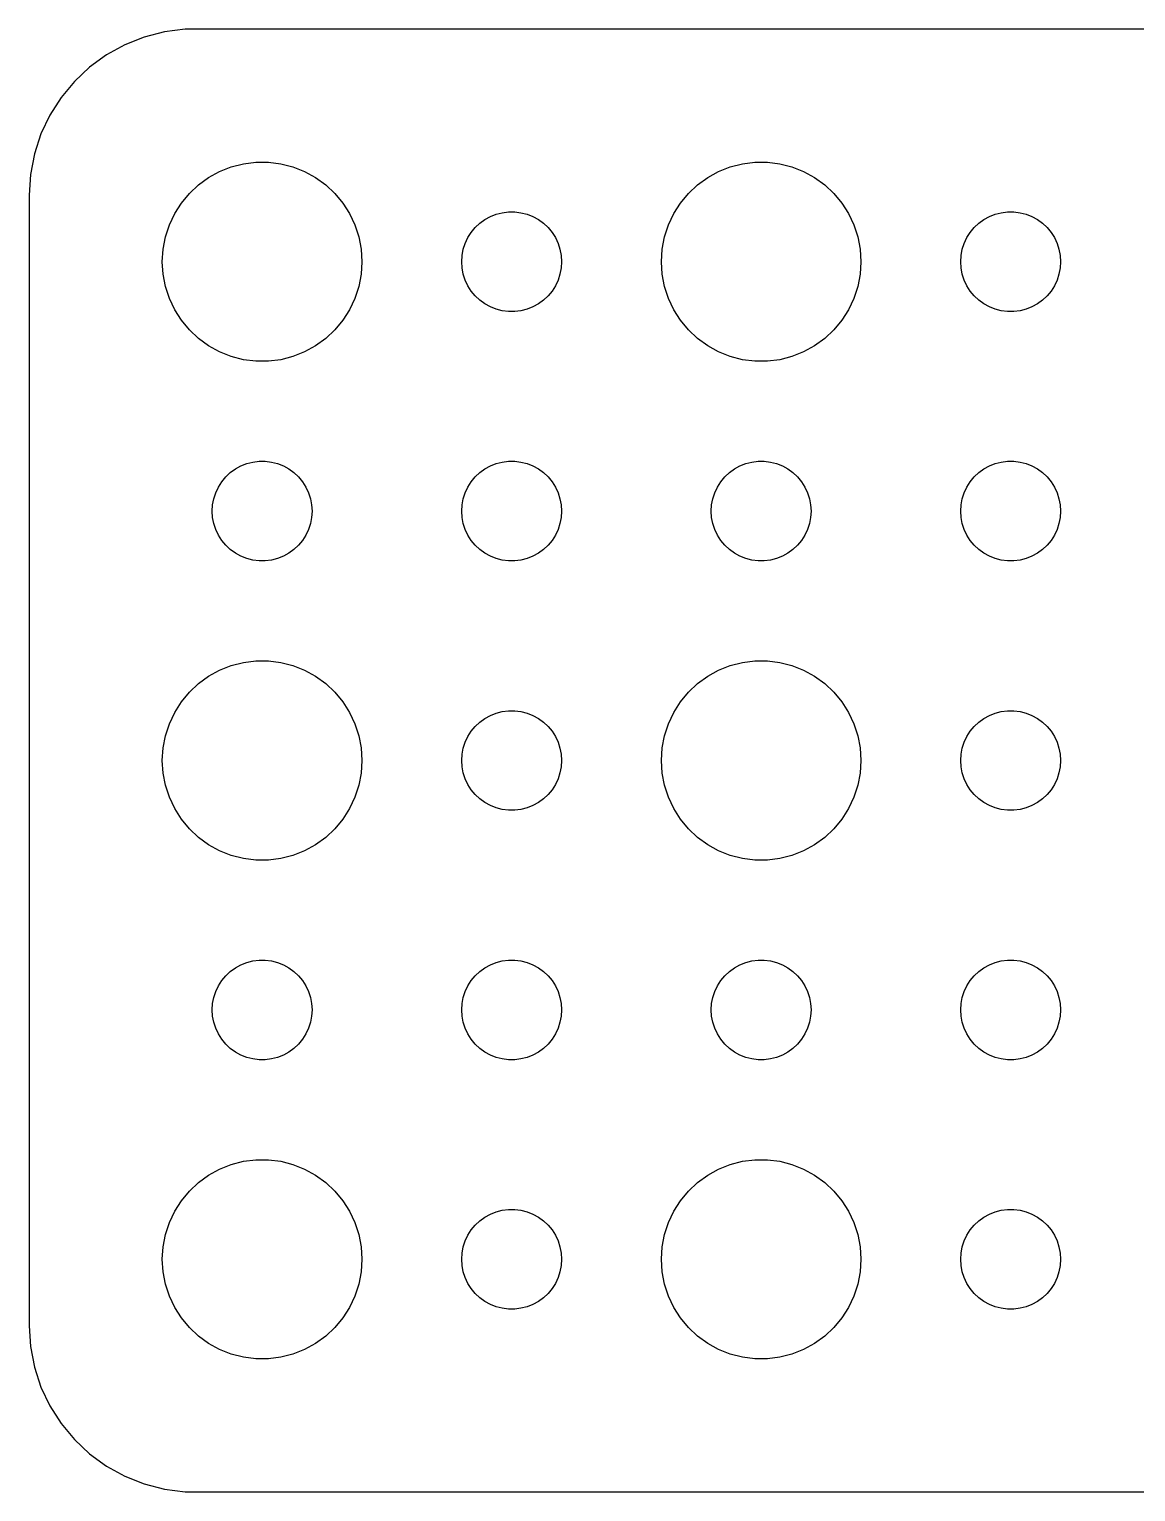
# Model space of a CAD drawing. Header units: metres. Extents: x -37 to 37, y 248 to 508.
# Drawn here: x -37 to -3.74, y 464.01 to 507.99 of the extents above; entities that cross this region are included whole.
import ezdxf

# ---------------------------------------------------------------- set-up
doc = ezdxf.new("R2010")
doc.units = ezdxf.units.M

msp = doc.modelspace()

# ---------------------------------------------------------------- linework, layer by layer
for p, q in [((-32.3139, 507.99), (-32.9369, 507.911)), ((32.3139, 507.99), (-32.3139, 507.99)), ((-33.5451, 507.755), (-34.1289, 507.524)), ((-32.9369, 507.911), (-33.5451, 507.755)), ((-34.6791, 507.222), (-35.1871, 506.853)), ((-34.1289, 507.524), (-34.6791, 507.222)), ((-35.1871, 506.853), (-35.6448, 506.423)), ((-35.6448, 506.423), (-36.0451, 505.939)), ((-36.0451, 505.939), (-36.3815, 505.409)), ((-36.3815, 505.409), (-36.6489, 504.841)), ((-36.6489, 504.841), (-36.8429, 504.243)), ((-36.8429, 504.243), (-36.9606, 503.627)), ((-36.9606, 503.627), (-37, 503)), ((-31.6075, 503.533), (-31.2773, 503.714)), ((-31.2773, 503.714), (-30.927, 503.853)), ((-30.927, 503.853), (-30.5621, 503.947)), ((-30.5621, 503.947), (-30.1884, 503.994)), ((-30.1884, 503.994), (-29.8116, 503.994)), ((-29.8116, 503.994), (-29.4379, 503.947)), ((-29.4379, 503.947), (-29.0729, 503.853)), ((-29.0729, 503.853), (-28.7227, 503.714)), ((-28.7227, 503.714), (-28.3925, 503.533)), ((-16.6075, 503.533), (-16.2773, 503.714)), ((-16.2773, 503.714), (-15.927, 503.853)), ((-15.927, 503.853), (-15.5621, 503.947)), ((-15.5621, 503.947), (-15.1884, 503.994)), ((-15.1884, 503.994), (-14.8116, 503.994)), ((-14.8116, 503.994), (-14.4379, 503.947)), ((-14.4379, 503.947), (-14.0729, 503.853)), ((-14.0729, 503.853), (-13.7227, 503.714)), ((-13.7227, 503.714), (-13.3925, 503.533)), ((-32.1869, 503.054), (-31.9123, 503.312)), ((-31.9123, 503.312), (-31.6075, 503.533)), ((-28.3925, 503.533), (-28.0877, 503.312)), ((-28.0877, 503.312), (-27.8131, 503.054)), ((-17.1869, 503.054), (-16.9123, 503.312)), ((-16.9123, 503.312), (-16.6075, 503.533)), ((-13.3925, 503.533), (-13.0877, 503.312)), ((-13.0877, 503.312), (-12.8131, 503.054)), ((-37, 503), (-37, 469)), ((-32.6289, 502.445), (-32.427, 502.763)), ((-32.427, 502.763), (-32.1869, 503.054)), ((-27.8131, 503.054), (-27.5729, 502.763)), ((-27.5729, 502.763), (-27.3711, 502.445)), ((-17.6289, 502.445), (-17.427, 502.763)), ((-17.427, 502.763), (-17.1869, 503.054)), ((-12.8131, 503.054), (-12.5729, 502.763)), ((-12.5729, 502.763), (-12.3711, 502.445)), ((-32.7893, 502.104), (-32.6289, 502.445)), ((-27.3711, 502.445), (-27.2107, 502.104)), ((-23.4561, 502.156), (-23.3037, 502.266)), ((-23.3037, 502.266), (-23.1387, 502.357)), ((-23.1387, 502.357), (-22.9635, 502.427)), ((-22.9635, 502.427), (-22.7811, 502.473)), ((-22.7811, 502.473), (-22.5942, 502.497)), ((-22.5942, 502.497), (-22.4058, 502.497)), ((-22.4058, 502.497), (-22.2189, 502.473)), ((-22.2189, 502.473), (-22.0365, 502.427)), ((-22.0365, 502.427), (-21.8613, 502.357)), ((-21.8613, 502.357), (-21.6963, 502.266)), ((-21.6963, 502.266), (-21.5439, 502.156)), ((-17.7893, 502.104), (-17.6289, 502.445)), ((-12.3711, 502.445), (-12.2107, 502.104)), ((-8.45613, 502.156), (-8.30373, 502.266)), ((-8.30373, 502.266), (-8.13866, 502.357)), ((-8.13866, 502.357), (-7.96352, 502.427)), ((-7.96352, 502.427), (-7.78107, 502.473)), ((-7.78107, 502.473), (-7.59418, 502.497)), ((-7.59418, 502.497), (-7.40581, 502.497)), ((-7.40581, 502.497), (-7.21892, 502.473)), ((-7.21892, 502.473), (-7.03647, 502.427)), ((-7.03647, 502.427), (-6.86133, 502.357)), ((-6.86133, 502.357), (-6.69626, 502.266)), ((-6.69626, 502.266), (-6.54385, 502.156)), ((-32.9057, 501.746), (-32.7893, 502.104)), ((-27.2107, 502.104), (-27.0942, 501.746)), ((-23.8145, 501.723), (-23.7135, 501.882)), ((-23.7135, 501.882), (-23.5934, 502.027)), ((-23.5934, 502.027), (-23.4561, 502.156)), ((-21.5439, 502.156), (-21.4065, 502.027)), ((-21.4065, 502.027), (-21.2865, 501.882)), ((-21.2865, 501.882), (-21.1855, 501.723)), ((-17.9057, 501.746), (-17.7893, 502.104)), ((-12.2107, 502.104), (-12.0942, 501.746)), ((-8.81445, 501.723), (-8.71352, 501.882)), ((-8.71352, 501.882), (-8.59344, 502.027)), ((-8.59344, 502.027), (-8.45613, 502.156)), ((-6.54385, 502.156), (-6.40654, 502.027)), ((-6.40654, 502.027), (-6.28647, 501.882)), ((-6.28647, 501.882), (-6.18553, 501.723)), ((-33, 501), (-32.9763, 501.376)), ((-32.9763, 501.376), (-32.9057, 501.746)), ((-27.0942, 501.746), (-27.0237, 501.376)), ((-27.0237, 501.376), (-27, 501)), ((-23.9882, 501.188), (-23.9529, 501.373)), ((-23.9529, 501.373), (-23.8947, 501.552)), ((-23.8947, 501.552), (-23.8145, 501.723)), ((-21.1855, 501.723), (-21.1053, 501.552)), ((-21.1053, 501.552), (-21.0471, 501.373)), ((-21.0471, 501.373), (-21.0118, 501.188)), ((-18, 501), (-17.9763, 501.376)), ((-17.9763, 501.376), (-17.9057, 501.746)), ((-12.0942, 501.746), (-12.0237, 501.376)), ((-12.0237, 501.376), (-12, 501)), ((-8.98816, 501.188), (-8.95287, 501.373)), ((-8.95287, 501.373), (-8.89465, 501.552)), ((-8.89465, 501.552), (-8.81445, 501.723)), ((-6.18553, 501.723), (-6.10533, 501.552)), ((-6.10533, 501.552), (-6.04712, 501.373)), ((-6.04712, 501.373), (-6.01183, 501.188)), ((-32.9763, 500.624), (-33, 501)), ((-27, 501), (-27.0237, 500.624)), ((-24, 501), (-23.9882, 501.188)), ((-23.9882, 500.812), (-24, 501)), ((-21.0118, 501.188), (-21, 501)), ((-21, 501), (-21.0118, 500.812)), ((-17.9763, 500.624), (-18, 501)), ((-12, 501), (-12.0237, 500.624)), ((-9, 501), (-8.98816, 501.188)), ((-8.98816, 500.812), (-9, 501)), ((-6.01183, 501.188), (-6, 501)), ((-6, 501), (-6.01183, 500.812)), ((-32.9057, 500.254), (-32.9763, 500.624)), ((-27.0237, 500.624), (-27.0942, 500.254)), ((-23.9529, 500.627), (-23.9882, 500.812)), ((-23.8947, 500.448), (-23.9529, 500.627)), ((-21.0471, 500.627), (-21.1053, 500.448)), ((-21.0118, 500.812), (-21.0471, 500.627)), ((-17.9057, 500.254), (-17.9763, 500.624)), ((-12.0237, 500.624), (-12.0942, 500.254)), ((-8.95287, 500.627), (-8.98816, 500.812)), ((-8.89465, 500.448), (-8.95287, 500.627)), ((-6.04712, 500.627), (-6.10533, 500.448)), ((-6.01183, 500.812), (-6.04712, 500.627)), ((-32.7893, 499.896), (-32.9057, 500.254)), ((-27.0942, 500.254), (-27.2107, 499.896)), ((-23.8145, 500.277), (-23.8947, 500.448)), ((-23.7135, 500.118), (-23.8145, 500.277)), ((-23.5934, 499.973), (-23.7135, 500.118)), ((-21.2865, 500.118), (-21.4065, 499.973)), ((-21.1855, 500.277), (-21.2865, 500.118)), ((-21.1053, 500.448), (-21.1855, 500.277)), ((-17.7893, 499.896), (-17.9057, 500.254)), ((-12.0942, 500.254), (-12.2107, 499.896)), ((-8.81445, 500.277), (-8.89465, 500.448)), ((-8.71352, 500.118), (-8.81445, 500.277)), ((-8.59344, 499.973), (-8.71352, 500.118)), ((-6.28647, 500.118), (-6.40654, 499.973)), ((-6.18553, 500.277), (-6.28647, 500.118)), ((-6.10533, 500.448), (-6.18553, 500.277)), ((-32.6289, 499.555), (-32.7893, 499.896)), ((-27.2107, 499.896), (-27.3711, 499.555)), ((-23.4561, 499.844), (-23.5934, 499.973)), ((-23.3037, 499.734), (-23.4561, 499.844)), ((-23.1387, 499.643), (-23.3037, 499.734)), ((-22.9635, 499.573), (-23.1387, 499.643)), ((-21.8613, 499.643), (-22.0365, 499.573)), ((-21.6963, 499.734), (-21.8613, 499.643)), ((-21.5439, 499.844), (-21.6963, 499.734)), ((-21.4065, 499.973), (-21.5439, 499.844)), ((-17.6289, 499.555), (-17.7893, 499.896)), ((-12.2107, 499.896), (-12.3711, 499.555)), ((-8.45613, 499.844), (-8.59344, 499.973)), ((-8.30373, 499.734), (-8.45613, 499.844)), ((-8.13866, 499.643), (-8.30373, 499.734)), ((-7.96352, 499.573), (-8.13866, 499.643)), ((-6.86133, 499.643), (-7.03647, 499.573)), ((-6.69626, 499.734), (-6.86133, 499.643)), ((-6.54385, 499.844), (-6.69626, 499.734)), ((-6.40654, 499.973), (-6.54385, 499.844)), ((-32.427, 499.237), (-32.6289, 499.555)), ((-32.1869, 498.946), (-32.427, 499.237)), ((-27.5729, 499.237), (-27.8131, 498.946)), ((-27.3711, 499.555), (-27.5729, 499.237)), ((-22.7811, 499.527), (-22.9635, 499.573)), ((-22.5942, 499.503), (-22.7811, 499.527)), ((-22.4058, 499.503), (-22.5942, 499.503)), ((-22.2189, 499.527), (-22.4058, 499.503)), ((-22.0365, 499.573), (-22.2189, 499.527)), ((-17.427, 499.237), (-17.6289, 499.555)), ((-17.1869, 498.946), (-17.427, 499.237)), ((-12.5729, 499.237), (-12.8131, 498.946)), ((-12.3711, 499.555), (-12.5729, 499.237)), ((-7.78107, 499.527), (-7.96352, 499.573)), ((-7.59418, 499.503), (-7.78107, 499.527)), ((-7.40581, 499.503), (-7.59418, 499.503)), ((-7.21892, 499.527), (-7.40581, 499.503)), ((-7.03647, 499.573), (-7.21892, 499.527)), ((-31.9123, 498.688), (-32.1869, 498.946)), ((-27.8131, 498.946), (-28.0877, 498.688)), ((-16.9123, 498.688), (-17.1869, 498.946)), ((-12.8131, 498.946), (-13.0877, 498.688)), ((-31.6075, 498.467), (-31.9123, 498.688)), ((-31.2773, 498.286), (-31.6075, 498.467)), ((-28.3925, 498.467), (-28.7227, 498.286)), ((-28.0877, 498.688), (-28.3925, 498.467)), ((-16.6075, 498.467), (-16.9123, 498.688)), ((-16.2773, 498.286), (-16.6075, 498.467)), ((-13.3925, 498.467), (-13.7227, 498.286)), ((-13.0877, 498.688), (-13.3925, 498.467)), ((-30.927, 498.147), (-31.2773, 498.286)), ((-30.5621, 498.053), (-30.927, 498.147)), ((-30.1884, 498.006), (-30.5621, 498.053)), ((-29.8116, 498.006), (-30.1884, 498.006)), ((-29.4379, 498.053), (-29.8116, 498.006)), ((-29.0729, 498.147), (-29.4379, 498.053)), ((-28.7227, 498.286), (-29.0729, 498.147)), ((-15.927, 498.147), (-16.2773, 498.286)), ((-15.5621, 498.053), (-15.927, 498.147)), ((-15.1884, 498.006), (-15.5621, 498.053)), ((-14.8116, 498.006), (-15.1884, 498.006)), ((-14.4379, 498.053), (-14.8116, 498.006)), ((-14.0729, 498.147), (-14.4379, 498.053)), ((-13.7227, 498.286), (-14.0729, 498.147)), ((-30.8037, 494.766), (-30.6387, 494.857)), ((-30.6387, 494.857), (-30.4635, 494.927)), ((-30.4635, 494.927), (-30.2811, 494.973)), ((-30.2811, 494.973), (-30.0942, 494.997)), ((-30.0942, 494.997), (-29.9058, 494.997)), ((-29.9058, 494.997), (-29.7189, 494.973)), ((-29.7189, 494.973), (-29.5365, 494.927)), ((-29.5365, 494.927), (-29.3613, 494.857)), ((-29.3613, 494.857), (-29.1963, 494.766)), ((-23.3037, 494.766), (-23.1387, 494.857)), ((-23.1387, 494.857), (-22.9635, 494.927)), ((-22.9635, 494.927), (-22.7811, 494.973)), ((-22.7811, 494.973), (-22.5942, 494.997)), ((-22.5942, 494.997), (-22.4058, 494.997)), ((-22.4058, 494.997), (-22.2189, 494.973)), ((-22.2189, 494.973), (-22.0365, 494.927)), ((-22.0365, 494.927), (-21.8613, 494.857)), ((-21.8613, 494.857), (-21.6963, 494.766)), ((-15.8037, 494.766), (-15.6387, 494.857)), ((-15.6387, 494.857), (-15.4635, 494.927)), ((-15.4635, 494.927), (-15.2811, 494.973)), ((-15.2811, 494.973), (-15.0942, 494.997)), ((-15.0942, 494.997), (-14.9058, 494.997)), ((-14.9058, 494.997), (-14.7189, 494.973)), ((-14.7189, 494.973), (-14.5365, 494.927)), ((-14.5365, 494.927), (-14.3613, 494.857)), ((-14.3613, 494.857), (-14.1963, 494.766)), ((-8.30373, 494.766), (-8.13866, 494.857)), ((-8.13866, 494.857), (-7.96352, 494.927)), ((-7.96352, 494.927), (-7.78107, 494.973)), ((-7.78107, 494.973), (-7.59418, 494.997)), ((-7.59418, 494.997), (-7.40581, 494.997)), ((-7.40581, 494.997), (-7.21892, 494.973)), ((-7.21892, 494.973), (-7.03647, 494.927)), ((-7.03647, 494.927), (-6.86133, 494.857)), ((-6.86133, 494.857), (-6.69626, 494.766)), ((-31.3145, 494.223), (-31.2135, 494.382)), ((-31.2135, 494.382), (-31.0934, 494.527)), ((-31.0934, 494.527), (-30.9561, 494.656)), ((-30.9561, 494.656), (-30.8037, 494.766)), ((-29.1963, 494.766), (-29.0439, 494.656)), ((-29.0439, 494.656), (-28.9065, 494.527)), ((-28.9065, 494.527), (-28.7865, 494.382)), ((-28.7865, 494.382), (-28.6855, 494.223)), ((-23.8145, 494.223), (-23.7135, 494.382)), ((-23.7135, 494.382), (-23.5934, 494.527)), ((-23.5934, 494.527), (-23.4561, 494.656)), ((-23.4561, 494.656), (-23.3037, 494.766)), ((-21.6963, 494.766), (-21.5439, 494.656)), ((-21.5439, 494.656), (-21.4065, 494.527)), ((-21.4065, 494.527), (-21.2865, 494.382)), ((-21.2865, 494.382), (-21.1855, 494.223)), ((-16.3145, 494.223), (-16.2135, 494.382)), ((-16.2135, 494.382), (-16.0934, 494.527)), ((-16.0934, 494.527), (-15.9561, 494.656)), ((-15.9561, 494.656), (-15.8037, 494.766)), ((-14.1963, 494.766), (-14.0439, 494.656)), ((-14.0439, 494.656), (-13.9065, 494.527)), ((-13.9065, 494.527), (-13.7865, 494.382)), ((-13.7865, 494.382), (-13.6855, 494.223)), ((-8.81445, 494.223), (-8.71352, 494.382)), ((-8.71352, 494.382), (-8.59344, 494.527)), ((-8.59344, 494.527), (-8.45613, 494.656)), ((-8.45613, 494.656), (-8.30373, 494.766)), ((-6.69626, 494.766), (-6.54385, 494.656)), ((-6.54385, 494.656), (-6.40654, 494.527)), ((-6.40654, 494.527), (-6.28647, 494.382)), ((-6.28647, 494.382), (-6.18553, 494.223)), ((-31.4529, 493.873), (-31.3947, 494.052)), ((-31.3947, 494.052), (-31.3145, 494.223)), ((-28.6855, 494.223), (-28.6053, 494.052)), ((-28.6053, 494.052), (-28.5471, 493.873)), ((-23.9529, 493.873), (-23.8947, 494.052)), ((-23.8947, 494.052), (-23.8145, 494.223)), ((-21.1855, 494.223), (-21.1053, 494.052)), ((-21.1053, 494.052), (-21.0471, 493.873)), ((-16.4529, 493.873), (-16.3947, 494.052)), ((-16.3947, 494.052), (-16.3145, 494.223)), ((-13.6855, 494.223), (-13.6053, 494.052)), ((-13.6053, 494.052), (-13.5471, 493.873)), ((-8.95287, 493.873), (-8.89465, 494.052)), ((-8.89465, 494.052), (-8.81445, 494.223)), ((-6.18553, 494.223), (-6.10533, 494.052)), ((-6.10533, 494.052), (-6.04712, 493.873)), ((-31.5, 493.5), (-31.4882, 493.688)), ((-31.4882, 493.312), (-31.5, 493.5)), ((-31.4882, 493.688), (-31.4529, 493.873)), ((-28.5471, 493.873), (-28.5118, 493.688)), ((-28.5118, 493.688), (-28.5, 493.5)), ((-28.5, 493.5), (-28.5118, 493.312)), ((-24, 493.5), (-23.9882, 493.688)), ((-23.9882, 493.312), (-24, 493.5)), ((-23.9882, 493.688), (-23.9529, 493.873)), ((-21.0471, 493.873), (-21.0118, 493.688)), ((-21.0118, 493.688), (-21, 493.5)), ((-21, 493.5), (-21.0118, 493.312)), ((-16.5, 493.5), (-16.4882, 493.688)), ((-16.4882, 493.312), (-16.5, 493.5)), ((-16.4882, 493.688), (-16.4529, 493.873)), ((-13.5471, 493.873), (-13.5118, 493.688)), ((-13.5118, 493.688), (-13.5, 493.5)), ((-13.5, 493.5), (-13.5118, 493.312)), ((-9, 493.5), (-8.98816, 493.688)), ((-8.98816, 493.312), (-9, 493.5)), ((-8.98816, 493.688), (-8.95287, 493.873)), ((-6.04712, 493.873), (-6.01183, 493.688)), ((-6.01183, 493.688), (-6, 493.5)), ((-6, 493.5), (-6.01183, 493.312)), ((-31.4529, 493.127), (-31.4882, 493.312)), ((-31.3947, 492.948), (-31.4529, 493.127)), ((-28.5471, 493.127), (-28.6053, 492.948)), ((-28.5118, 493.312), (-28.5471, 493.127)), ((-23.9529, 493.127), (-23.9882, 493.312)), ((-23.8947, 492.948), (-23.9529, 493.127)), ((-21.0471, 493.127), (-21.1053, 492.948)), ((-21.0118, 493.312), (-21.0471, 493.127)), ((-16.4529, 493.127), (-16.4882, 493.312)), ((-16.3947, 492.948), (-16.4529, 493.127)), ((-13.5471, 493.127), (-13.6053, 492.948)), ((-13.5118, 493.312), (-13.5471, 493.127)), ((-8.95287, 493.127), (-8.98816, 493.312)), ((-8.89465, 492.948), (-8.95287, 493.127)), ((-6.04712, 493.127), (-6.10533, 492.948)), ((-6.01183, 493.312), (-6.04712, 493.127)), ((-31.3145, 492.777), (-31.3947, 492.948)), ((-31.2135, 492.618), (-31.3145, 492.777)), ((-31.0934, 492.473), (-31.2135, 492.618)), ((-28.7865, 492.618), (-28.9065, 492.473)), ((-28.6855, 492.777), (-28.7865, 492.618)), ((-28.6053, 492.948), (-28.6855, 492.777)), ((-23.8145, 492.777), (-23.8947, 492.948)), ((-23.7135, 492.618), (-23.8145, 492.777)), ((-23.5934, 492.473), (-23.7135, 492.618)), ((-21.2865, 492.618), (-21.4065, 492.473)), ((-21.1855, 492.777), (-21.2865, 492.618)), ((-21.1053, 492.948), (-21.1855, 492.777)), ((-16.3145, 492.777), (-16.3947, 492.948)), ((-16.2135, 492.618), (-16.3145, 492.777)), ((-16.0934, 492.473), (-16.2135, 492.618)), ((-13.7865, 492.618), (-13.9065, 492.473)), ((-13.6855, 492.777), (-13.7865, 492.618)), ((-13.6053, 492.948), (-13.6855, 492.777)), ((-8.81445, 492.777), (-8.89465, 492.948)), ((-8.71352, 492.618), (-8.81445, 492.777)), ((-8.59344, 492.473), (-8.71352, 492.618)), ((-6.28647, 492.618), (-6.40654, 492.473)), ((-6.18553, 492.777), (-6.28647, 492.618)), ((-6.10533, 492.948), (-6.18553, 492.777)), ((-30.9561, 492.344), (-31.0934, 492.473)), ((-30.8037, 492.234), (-30.9561, 492.344)), ((-30.6387, 492.143), (-30.8037, 492.234)), ((-30.4635, 492.073), (-30.6387, 492.143)), ((-29.3613, 492.143), (-29.5365, 492.073)), ((-29.1963, 492.234), (-29.3613, 492.143)), ((-29.0439, 492.344), (-29.1963, 492.234)), ((-28.9065, 492.473), (-29.0439, 492.344)), ((-23.4561, 492.344), (-23.5934, 492.473)), ((-23.3037, 492.234), (-23.4561, 492.344)), ((-23.1387, 492.143), (-23.3037, 492.234)), ((-22.9635, 492.073), (-23.1387, 492.143)), ((-21.8613, 492.143), (-22.0365, 492.073)), ((-21.6963, 492.234), (-21.8613, 492.143)), ((-21.5439, 492.344), (-21.6963, 492.234)), ((-21.4065, 492.473), (-21.5439, 492.344)), ((-15.9561, 492.344), (-16.0934, 492.473)), ((-15.8037, 492.234), (-15.9561, 492.344)), ((-15.6387, 492.143), (-15.8037, 492.234)), ((-15.4635, 492.073), (-15.6387, 492.143)), ((-14.3613, 492.143), (-14.5365, 492.073)), ((-14.1963, 492.234), (-14.3613, 492.143)), ((-14.0439, 492.344), (-14.1963, 492.234)), ((-13.9065, 492.473), (-14.0439, 492.344)), ((-8.45613, 492.344), (-8.59344, 492.473)), ((-8.30373, 492.234), (-8.45613, 492.344)), ((-8.13866, 492.143), (-8.30373, 492.234)), ((-7.96352, 492.073), (-8.13866, 492.143)), ((-6.86133, 492.143), (-7.03647, 492.073)), ((-6.69626, 492.234), (-6.86133, 492.143)), ((-6.54385, 492.344), (-6.69626, 492.234)), ((-6.40654, 492.473), (-6.54385, 492.344)), ((-30.2811, 492.027), (-30.4635, 492.073)), ((-30.0942, 492.003), (-30.2811, 492.027)), ((-29.9058, 492.003), (-30.0942, 492.003)), ((-29.7189, 492.027), (-29.9058, 492.003)), ((-29.5365, 492.073), (-29.7189, 492.027)), ((-22.7811, 492.027), (-22.9635, 492.073)), ((-22.5942, 492.003), (-22.7811, 492.027)), ((-22.4058, 492.003), (-22.5942, 492.003)), ((-22.2189, 492.027), (-22.4058, 492.003)), ((-22.0365, 492.073), (-22.2189, 492.027)), ((-15.2811, 492.027), (-15.4635, 492.073)), ((-15.0942, 492.003), (-15.2811, 492.027)), ((-14.9058, 492.003), (-15.0942, 492.003)), ((-14.7189, 492.027), (-14.9058, 492.003)), ((-14.5365, 492.073), (-14.7189, 492.027)), ((-7.78107, 492.027), (-7.96352, 492.073)), ((-7.59418, 492.003), (-7.78107, 492.027)), ((-7.40581, 492.003), (-7.59418, 492.003)), ((-7.21892, 492.027), (-7.40581, 492.003)), ((-7.03647, 492.073), (-7.21892, 492.027)), ((-31.6075, 488.533), (-31.2773, 488.714)), ((-31.2773, 488.714), (-30.927, 488.853)), ((-30.927, 488.853), (-30.5621, 488.947)), ((-30.5621, 488.947), (-30.1884, 488.994)), ((-30.1884, 488.994), (-29.8116, 488.994)), ((-29.8116, 488.994), (-29.4379, 488.947)), ((-29.4379, 488.947), (-29.0729, 488.853)), ((-29.0729, 488.853), (-28.7227, 488.714)), ((-28.7227, 488.714), (-28.3925, 488.533)), ((-16.6075, 488.533), (-16.2773, 488.714)), ((-16.2773, 488.714), (-15.927, 488.853)), ((-15.927, 488.853), (-15.5621, 488.947)), ((-15.5621, 488.947), (-15.1884, 488.994)), ((-15.1884, 488.994), (-14.8116, 488.994)), ((-14.8116, 488.994), (-14.4379, 488.947)), ((-14.4379, 488.947), (-14.0729, 488.853)), ((-14.0729, 488.853), (-13.7227, 488.714)), ((-13.7227, 488.714), (-13.3925, 488.533)), ((-32.1869, 488.054), (-31.9123, 488.312)), ((-31.9123, 488.312), (-31.6075, 488.533)), ((-28.3925, 488.533), (-28.0877, 488.312)), ((-28.0877, 488.312), (-27.8131, 488.054)), ((-17.1869, 488.054), (-16.9123, 488.312)), ((-16.9123, 488.312), (-16.6075, 488.533)), ((-13.3925, 488.533), (-13.0877, 488.312)), ((-13.0877, 488.312), (-12.8131, 488.054)), ((-32.6289, 487.445), (-32.427, 487.763)), ((-32.427, 487.763), (-32.1869, 488.054)), ((-27.8131, 488.054), (-27.5729, 487.763)), ((-27.5729, 487.763), (-27.3711, 487.445)), ((-17.6289, 487.445), (-17.427, 487.763)), ((-17.427, 487.763), (-17.1869, 488.054)), ((-12.8131, 488.054), (-12.5729, 487.763)), ((-12.5729, 487.763), (-12.3711, 487.445)), ((-32.7893, 487.104), (-32.6289, 487.445)), ((-27.3711, 487.445), (-27.2107, 487.104)), ((-23.3037, 487.266), (-23.1387, 487.357)), ((-23.1387, 487.357), (-22.9635, 487.427)), ((-22.9635, 487.427), (-22.7811, 487.473)), ((-22.7811, 487.473), (-22.5942, 487.497)), ((-22.5942, 487.497), (-22.4058, 487.497)), ((-22.4058, 487.497), (-22.2189, 487.473)), ((-22.2189, 487.473), (-22.0365, 487.427)), ((-22.0365, 487.427), (-21.8613, 487.357)), ((-21.8613, 487.357), (-21.6963, 487.266)), ((-17.7893, 487.104), (-17.6289, 487.445)), ((-12.3711, 487.445), (-12.2107, 487.104)), ((-8.30373, 487.266), (-8.13866, 487.357)), ((-8.13866, 487.357), (-7.96352, 487.427)), ((-7.96352, 487.427), (-7.78107, 487.473)), ((-7.78107, 487.473), (-7.59418, 487.497)), ((-7.59418, 487.497), (-7.40581, 487.497)), ((-7.40581, 487.497), (-7.21892, 487.473)), ((-7.21892, 487.473), (-7.03647, 487.427)), ((-7.03647, 487.427), (-6.86133, 487.357)), ((-6.86133, 487.357), (-6.69626, 487.266)), ((-32.9057, 486.746), (-32.7893, 487.104)), ((-27.2107, 487.104), (-27.0942, 486.746)), ((-23.8145, 486.723), (-23.7135, 486.882)), ((-23.7135, 486.882), (-23.5934, 487.027)), ((-23.5934, 487.027), (-23.4561, 487.156)), ((-23.4561, 487.156), (-23.3037, 487.266)), ((-21.6963, 487.266), (-21.5439, 487.156)), ((-21.5439, 487.156), (-21.4065, 487.027)), ((-21.4065, 487.027), (-21.2865, 486.882)), ((-21.2865, 486.882), (-21.1855, 486.723)), ((-17.9057, 486.746), (-17.7893, 487.104)), ((-12.2107, 487.104), (-12.0942, 486.746)), ((-8.81445, 486.723), (-8.71352, 486.882)), ((-8.71352, 486.882), (-8.59344, 487.027)), ((-8.59344, 487.027), (-8.45613, 487.156)), ((-8.45613, 487.156), (-8.30373, 487.266)), ((-6.69626, 487.266), (-6.54385, 487.156)), ((-6.54385, 487.156), (-6.40654, 487.027)), ((-6.40654, 487.027), (-6.28647, 486.882)), ((-6.28647, 486.882), (-6.18553, 486.723)), ((-32.9763, 486.376), (-32.9057, 486.746)), ((-27.0942, 486.746), (-27.0237, 486.376)), ((-23.9529, 486.373), (-23.8947, 486.552)), ((-23.8947, 486.552), (-23.8145, 486.723)), ((-21.1855, 486.723), (-21.1053, 486.552)), ((-21.1053, 486.552), (-21.0471, 486.373)), ((-17.9763, 486.376), (-17.9057, 486.746)), ((-12.0942, 486.746), (-12.0237, 486.376)), ((-8.95287, 486.373), (-8.89465, 486.552)), ((-8.89465, 486.552), (-8.81445, 486.723)), ((-6.18553, 486.723), (-6.10533, 486.552)), ((-6.10533, 486.552), (-6.04712, 486.373)), ((-33, 486), (-32.9763, 486.376)), ((-32.9763, 485.624), (-33, 486)), ((-27.0237, 486.376), (-27, 486)), ((-27, 486), (-27.0237, 485.624)), ((-24, 486), (-23.9882, 486.188)), ((-23.9882, 485.812), (-24, 486)), ((-23.9882, 486.188), (-23.9529, 486.373)), ((-21.0471, 486.373), (-21.0118, 486.188)), ((-21.0118, 486.188), (-21, 486)), ((-21, 486), (-21.0118, 485.812)), ((-18, 486), (-17.9763, 486.376)), ((-17.9763, 485.624), (-18, 486)), ((-12.0237, 486.376), (-12, 486)), ((-12, 486), (-12.0237, 485.624)), ((-9, 486), (-8.98816, 486.188)), ((-8.98816, 485.812), (-9, 486)), ((-8.98816, 486.188), (-8.95287, 486.373)), ((-6.04712, 486.373), (-6.01183, 486.188)), ((-6.01183, 486.188), (-6, 486)), ((-6, 486), (-6.01183, 485.812)), ((-32.9057, 485.254), (-32.9763, 485.624)), ((-27.0237, 485.624), (-27.0942, 485.254)), ((-23.9529, 485.627), (-23.9882, 485.812)), ((-23.8947, 485.448), (-23.9529, 485.627)), ((-21.0471, 485.627), (-21.1053, 485.448)), ((-21.0118, 485.812), (-21.0471, 485.627)), ((-17.9057, 485.254), (-17.9763, 485.624)), ((-12.0237, 485.624), (-12.0942, 485.254)), ((-8.95287, 485.627), (-8.98816, 485.812)), ((-8.89465, 485.448), (-8.95287, 485.627)), ((-6.04712, 485.627), (-6.10533, 485.448)), ((-6.01183, 485.812), (-6.04712, 485.627)), ((-32.7893, 484.896), (-32.9057, 485.254)), ((-27.0942, 485.254), (-27.2107, 484.896)), ((-23.8145, 485.277), (-23.8947, 485.448)), ((-23.7135, 485.118), (-23.8145, 485.277)), ((-23.5934, 484.973), (-23.7135, 485.118)), ((-21.2865, 485.118), (-21.4065, 484.973)), ((-21.1855, 485.277), (-21.2865, 485.118)), ((-21.1053, 485.448), (-21.1855, 485.277)), ((-17.7893, 484.896), (-17.9057, 485.254)), ((-12.0942, 485.254), (-12.2107, 484.896)), ((-8.81445, 485.277), (-8.89465, 485.448)), ((-8.71352, 485.118), (-8.81445, 485.277)), ((-8.59344, 484.973), (-8.71352, 485.118)), ((-6.28647, 485.118), (-6.40654, 484.973)), ((-6.18553, 485.277), (-6.28647, 485.118)), ((-6.10533, 485.448), (-6.18553, 485.277)), ((-32.6289, 484.555), (-32.7893, 484.896)), ((-27.2107, 484.896), (-27.3711, 484.555)), ((-23.4561, 484.844), (-23.5934, 484.973)), ((-23.3037, 484.734), (-23.4561, 484.844)), ((-23.1387, 484.643), (-23.3037, 484.734)), ((-21.6963, 484.734), (-21.8613, 484.643)), ((-21.5439, 484.844), (-21.6963, 484.734)), ((-21.4065, 484.973), (-21.5439, 484.844)), ((-17.6289, 484.555), (-17.7893, 484.896)), ((-12.2107, 484.896), (-12.3711, 484.555)), ((-8.45613, 484.844), (-8.59344, 484.973)), ((-8.30373, 484.734), (-8.45613, 484.844)), ((-8.13866, 484.643), (-8.30373, 484.734)), ((-6.69626, 484.734), (-6.86133, 484.643)), ((-6.54385, 484.844), (-6.69626, 484.734)), ((-6.40654, 484.973), (-6.54385, 484.844)), ((-32.427, 484.237), (-32.6289, 484.555)), ((-32.1869, 483.946), (-32.427, 484.237)), ((-27.5729, 484.237), (-27.8131, 483.946)), ((-27.3711, 484.555), (-27.5729, 484.237)), ((-22.9635, 484.573), (-23.1387, 484.643)), ((-22.7811, 484.527), (-22.9635, 484.573)), ((-22.5942, 484.503), (-22.7811, 484.527)), ((-22.4058, 484.503), (-22.5942, 484.503)), ((-22.2189, 484.527), (-22.4058, 484.503)), ((-22.0365, 484.573), (-22.2189, 484.527)), ((-21.8613, 484.643), (-22.0365, 484.573)), ((-17.427, 484.237), (-17.6289, 484.555)), ((-17.1869, 483.946), (-17.427, 484.237)), ((-12.5729, 484.237), (-12.8131, 483.946)), ((-12.3711, 484.555), (-12.5729, 484.237)), ((-7.96352, 484.573), (-8.13866, 484.643)), ((-7.78107, 484.527), (-7.96352, 484.573)), ((-7.59418, 484.503), (-7.78107, 484.527)), ((-7.40581, 484.503), (-7.59418, 484.503)), ((-7.21892, 484.527), (-7.40581, 484.503)), ((-7.03647, 484.573), (-7.21892, 484.527)), ((-6.86133, 484.643), (-7.03647, 484.573)), ((-31.9123, 483.688), (-32.1869, 483.946)), ((-27.8131, 483.946), (-28.0877, 483.688)), ((-16.9123, 483.688), (-17.1869, 483.946)), ((-12.8131, 483.946), (-13.0877, 483.688)), ((-31.6075, 483.467), (-31.9123, 483.688)), ((-31.2773, 483.286), (-31.6075, 483.467)), ((-28.3925, 483.467), (-28.7227, 483.286)), ((-28.0877, 483.688), (-28.3925, 483.467)), ((-16.6075, 483.467), (-16.9123, 483.688)), ((-16.2773, 483.286), (-16.6075, 483.467)), ((-13.3925, 483.467), (-13.7227, 483.286)), ((-13.0877, 483.688), (-13.3925, 483.467)), ((-30.927, 483.147), (-31.2773, 483.286)), ((-30.5621, 483.053), (-30.927, 483.147)), ((-30.1884, 483.006), (-30.5621, 483.053)), ((-29.8116, 483.006), (-30.1884, 483.006)), ((-29.4379, 483.053), (-29.8116, 483.006)), ((-29.0729, 483.147), (-29.4379, 483.053)), ((-28.7227, 483.286), (-29.0729, 483.147)), ((-15.927, 483.147), (-16.2773, 483.286)), ((-15.5621, 483.053), (-15.927, 483.147)), ((-15.1884, 483.006), (-15.5621, 483.053)), ((-14.8116, 483.006), (-15.1884, 483.006)), ((-14.4379, 483.053), (-14.8116, 483.006)), ((-14.0729, 483.147), (-14.4379, 483.053)), ((-13.7227, 483.286), (-14.0729, 483.147)), ((-30.8037, 479.766), (-30.6387, 479.857)), ((-30.6387, 479.857), (-30.4635, 479.927)), ((-30.4635, 479.927), (-30.2811, 479.973)), ((-30.2811, 479.973), (-30.0942, 479.997)), ((-30.0942, 479.997), (-29.9058, 479.997)), ((-29.9058, 479.997), (-29.7189, 479.973)), ((-29.7189, 479.973), (-29.5365, 479.927)), ((-29.5365, 479.927), (-29.3613, 479.857)), ((-29.3613, 479.857), (-29.1963, 479.766)), ((-23.3037, 479.766), (-23.1387, 479.857)), ((-23.1387, 479.857), (-22.9635, 479.927)), ((-22.9635, 479.927), (-22.7811, 479.973)), ((-22.7811, 479.973), (-22.5942, 479.997)), ((-22.5942, 479.997), (-22.4058, 479.997)), ((-22.4058, 479.997), (-22.2189, 479.973)), ((-22.2189, 479.973), (-22.0365, 479.927)), ((-22.0365, 479.927), (-21.8613, 479.857)), ((-21.8613, 479.857), (-21.6963, 479.766)), ((-15.8037, 479.766), (-15.6387, 479.857)), ((-15.6387, 479.857), (-15.4635, 479.927)), ((-15.4635, 479.927), (-15.2811, 479.973)), ((-15.2811, 479.973), (-15.0942, 479.997)), ((-15.0942, 479.997), (-14.9058, 479.997)), ((-14.9058, 479.997), (-14.7189, 479.973)), ((-14.7189, 479.973), (-14.5365, 479.927)), ((-14.5365, 479.927), (-14.3613, 479.857)), ((-14.3613, 479.857), (-14.1963, 479.766)), ((-8.30373, 479.766), (-8.13866, 479.857)), ((-8.13866, 479.857), (-7.96352, 479.927)), ((-7.96352, 479.927), (-7.78107, 479.973)), ((-7.78107, 479.973), (-7.59418, 479.997)), ((-7.59418, 479.997), (-7.40581, 479.997)), ((-7.40581, 479.997), (-7.21892, 479.973)), ((-7.21892, 479.973), (-7.03647, 479.927)), ((-7.03647, 479.927), (-6.86133, 479.857)), ((-6.86133, 479.857), (-6.69626, 479.766)), ((-31.2135, 479.382), (-31.0934, 479.527)), ((-31.0934, 479.527), (-30.9561, 479.656)), ((-30.9561, 479.656), (-30.8037, 479.766)), ((-29.1963, 479.766), (-29.0439, 479.656)), ((-29.0439, 479.656), (-28.9065, 479.527)), ((-28.9065, 479.527), (-28.7865, 479.382)), ((-23.7135, 479.382), (-23.5934, 479.527)), ((-23.5934, 479.527), (-23.4561, 479.656)), ((-23.4561, 479.656), (-23.3037, 479.766)), ((-21.6963, 479.766), (-21.5439, 479.656)), ((-21.5439, 479.656), (-21.4065, 479.527)), ((-21.4065, 479.527), (-21.2865, 479.382)), ((-16.2135, 479.382), (-16.0934, 479.527)), ((-16.0934, 479.527), (-15.9561, 479.656)), ((-15.9561, 479.656), (-15.8037, 479.766)), ((-14.1963, 479.766), (-14.0439, 479.656)), ((-14.0439, 479.656), (-13.9065, 479.527)), ((-13.9065, 479.527), (-13.7865, 479.382)), ((-8.71352, 479.382), (-8.59344, 479.527)), ((-8.59344, 479.527), (-8.45613, 479.656)), ((-8.45613, 479.656), (-8.30373, 479.766)), ((-6.69626, 479.766), (-6.54385, 479.656)), ((-6.54385, 479.656), (-6.40654, 479.527)), ((-6.40654, 479.527), (-6.28647, 479.382)), ((-31.4529, 478.873), (-31.3947, 479.052)), ((-31.3947, 479.052), (-31.3145, 479.223)), ((-31.3145, 479.223), (-31.2135, 479.382)), ((-28.7865, 479.382), (-28.6855, 479.223)), ((-28.6855, 479.223), (-28.6053, 479.052)), ((-28.6053, 479.052), (-28.5471, 478.873)), ((-23.9529, 478.873), (-23.8947, 479.052)), ((-23.8947, 479.052), (-23.8145, 479.223)), ((-23.8145, 479.223), (-23.7135, 479.382)), ((-21.2865, 479.382), (-21.1855, 479.223)), ((-21.1855, 479.223), (-21.1053, 479.052)), ((-21.1053, 479.052), (-21.0471, 478.873)), ((-16.4529, 478.873), (-16.3947, 479.052)), ((-16.3947, 479.052), (-16.3145, 479.223)), ((-16.3145, 479.223), (-16.2135, 479.382)), ((-13.7865, 479.382), (-13.6855, 479.223)), ((-13.6855, 479.223), (-13.6053, 479.052)), ((-13.6053, 479.052), (-13.5471, 478.873)), ((-8.95287, 478.873), (-8.89465, 479.052)), ((-8.89465, 479.052), (-8.81445, 479.223)), ((-8.81445, 479.223), (-8.71352, 479.382)), ((-6.28647, 479.382), (-6.18553, 479.223)), ((-6.18553, 479.223), (-6.10533, 479.052)), ((-6.10533, 479.052), (-6.04712, 478.873)), ((-31.5, 478.5), (-31.4882, 478.688)), ((-31.4882, 478.688), (-31.4529, 478.873)), ((-28.5471, 478.873), (-28.5118, 478.688)), ((-28.5118, 478.688), (-28.5, 478.5)), ((-24, 478.5), (-23.9882, 478.688)), ((-23.9882, 478.688), (-23.9529, 478.873)), ((-21.0471, 478.873), (-21.0118, 478.688)), ((-21.0118, 478.688), (-21, 478.5)), ((-16.5, 478.5), (-16.4882, 478.688)), ((-16.4882, 478.688), (-16.4529, 478.873)), ((-13.5471, 478.873), (-13.5118, 478.688)), ((-13.5118, 478.688), (-13.5, 478.5)), ((-9, 478.5), (-8.98816, 478.688)), ((-8.98816, 478.688), (-8.95287, 478.873)), ((-6.04712, 478.873), (-6.01183, 478.688)), ((-6.01183, 478.688), (-6, 478.5)), ((-31.4882, 478.312), (-31.5, 478.5)), ((-31.4529, 478.127), (-31.4882, 478.312)), ((-31.3947, 477.948), (-31.4529, 478.127)), ((-28.5471, 478.127), (-28.6053, 477.948)), ((-28.5118, 478.312), (-28.5471, 478.127)), ((-28.5, 478.5), (-28.5118, 478.312)), ((-23.9882, 478.312), (-24, 478.5)), ((-23.9529, 478.127), (-23.9882, 478.312)), ((-23.8947, 477.948), (-23.9529, 478.127)), ((-21.0471, 478.127), (-21.1053, 477.948)), ((-21.0118, 478.312), (-21.0471, 478.127)), ((-21, 478.5), (-21.0118, 478.312)), ((-16.4882, 478.312), (-16.5, 478.5)), ((-16.4529, 478.127), (-16.4882, 478.312)), ((-16.3947, 477.948), (-16.4529, 478.127)), ((-13.5471, 478.127), (-13.6053, 477.948)), ((-13.5118, 478.312), (-13.5471, 478.127)), ((-13.5, 478.5), (-13.5118, 478.312)), ((-8.98816, 478.312), (-9, 478.5)), ((-8.95287, 478.127), (-8.98816, 478.312)), ((-8.89465, 477.948), (-8.95287, 478.127)), ((-6.04712, 478.127), (-6.10533, 477.948)), ((-6.01183, 478.312), (-6.04712, 478.127)), ((-6, 478.5), (-6.01183, 478.312)), ((-31.3145, 477.777), (-31.3947, 477.948)), ((-31.2135, 477.618), (-31.3145, 477.777)), ((-28.6855, 477.777), (-28.7865, 477.618)), ((-28.6053, 477.948), (-28.6855, 477.777)), ((-23.8145, 477.777), (-23.8947, 477.948)), ((-23.7135, 477.618), (-23.8145, 477.777)), ((-21.1855, 477.777), (-21.2865, 477.618)), ((-21.1053, 477.948), (-21.1855, 477.777)), ((-16.3145, 477.777), (-16.3947, 477.948)), ((-16.2135, 477.618), (-16.3145, 477.777)), ((-13.6855, 477.777), (-13.7865, 477.618)), ((-13.6053, 477.948), (-13.6855, 477.777)), ((-8.81445, 477.777), (-8.89465, 477.948)), ((-8.71352, 477.618), (-8.81445, 477.777)), ((-6.18553, 477.777), (-6.28647, 477.618)), ((-6.10533, 477.948), (-6.18553, 477.777)), ((-31.0934, 477.473), (-31.2135, 477.618)), ((-30.9561, 477.344), (-31.0934, 477.473)), ((-30.8037, 477.234), (-30.9561, 477.344)), ((-30.6387, 477.143), (-30.8037, 477.234)), ((-29.1963, 477.234), (-29.3613, 477.143)), ((-29.0439, 477.344), (-29.1963, 477.234)), ((-28.9065, 477.473), (-29.0439, 477.344)), ((-28.7865, 477.618), (-28.9065, 477.473)), ((-23.5934, 477.473), (-23.7135, 477.618)), ((-23.4561, 477.344), (-23.5934, 477.473)), ((-23.3037, 477.234), (-23.4561, 477.344)), ((-23.1387, 477.143), (-23.3037, 477.234)), ((-21.6963, 477.234), (-21.8613, 477.143)), ((-21.5439, 477.344), (-21.6963, 477.234)), ((-21.4065, 477.473), (-21.5439, 477.344)), ((-21.2865, 477.618), (-21.4065, 477.473)), ((-16.0934, 477.473), (-16.2135, 477.618)), ((-15.9561, 477.344), (-16.0934, 477.473)), ((-15.8037, 477.234), (-15.9561, 477.344)), ((-15.6387, 477.143), (-15.8037, 477.234)), ((-14.1963, 477.234), (-14.3613, 477.143)), ((-14.0439, 477.344), (-14.1963, 477.234)), ((-13.9065, 477.473), (-14.0439, 477.344)), ((-13.7865, 477.618), (-13.9065, 477.473)), ((-8.59344, 477.473), (-8.71352, 477.618)), ((-8.45613, 477.344), (-8.59344, 477.473)), ((-8.30373, 477.234), (-8.45613, 477.344)), ((-8.13866, 477.143), (-8.30373, 477.234)), ((-6.69626, 477.234), (-6.86133, 477.143)), ((-6.54385, 477.344), (-6.69626, 477.234)), ((-6.40654, 477.473), (-6.54385, 477.344)), ((-6.28647, 477.618), (-6.40654, 477.473)), ((-30.4635, 477.073), (-30.6387, 477.143)), ((-30.2811, 477.027), (-30.4635, 477.073)), ((-30.0942, 477.003), (-30.2811, 477.027)), ((-29.9058, 477.003), (-30.0942, 477.003)), ((-29.7189, 477.027), (-29.9058, 477.003)), ((-29.5365, 477.073), (-29.7189, 477.027)), ((-29.3613, 477.143), (-29.5365, 477.073)), ((-22.9635, 477.073), (-23.1387, 477.143)), ((-22.7811, 477.027), (-22.9635, 477.073)), ((-22.5942, 477.003), (-22.7811, 477.027)), ((-22.4058, 477.003), (-22.5942, 477.003)), ((-22.2189, 477.027), (-22.4058, 477.003)), ((-22.0365, 477.073), (-22.2189, 477.027)), ((-21.8613, 477.143), (-22.0365, 477.073)), ((-15.4635, 477.073), (-15.6387, 477.143)), ((-15.2811, 477.027), (-15.4635, 477.073)), ((-15.0942, 477.003), (-15.2811, 477.027)), ((-14.9058, 477.003), (-15.0942, 477.003)), ((-14.7189, 477.027), (-14.9058, 477.003)), ((-14.5365, 477.073), (-14.7189, 477.027)), ((-14.3613, 477.143), (-14.5365, 477.073)), ((-7.96352, 477.073), (-8.13866, 477.143)), ((-7.78107, 477.027), (-7.96352, 477.073)), ((-7.59418, 477.003), (-7.78107, 477.027)), ((-7.40581, 477.003), (-7.59418, 477.003)), ((-7.21892, 477.027), (-7.40581, 477.003)), ((-7.03647, 477.073), (-7.21892, 477.027)), ((-6.86133, 477.143), (-7.03647, 477.073)), ((-31.6075, 473.533), (-31.2773, 473.714)), ((-31.2773, 473.714), (-30.927, 473.853)), ((-30.927, 473.853), (-30.5621, 473.947)), ((-30.5621, 473.947), (-30.1884, 473.994)), ((-30.1884, 473.994), (-29.8116, 473.994)), ((-29.8116, 473.994), (-29.4379, 473.947)), ((-29.4379, 473.947), (-29.0729, 473.853)), ((-29.0729, 473.853), (-28.7227, 473.714)), ((-28.7227, 473.714), (-28.3925, 473.533)), ((-16.6075, 473.533), (-16.2773, 473.714)), ((-16.2773, 473.714), (-15.927, 473.853)), ((-15.927, 473.853), (-15.5621, 473.947)), ((-15.5621, 473.947), (-15.1884, 473.994)), ((-15.1884, 473.994), (-14.8116, 473.994)), ((-14.8116, 473.994), (-14.4379, 473.947)), ((-14.4379, 473.947), (-14.0729, 473.853)), ((-14.0729, 473.853), (-13.7227, 473.714)), ((-13.7227, 473.714), (-13.3925, 473.533)), ((-32.1869, 473.054), (-31.9123, 473.312)), ((-31.9123, 473.312), (-31.6075, 473.533)), ((-28.3925, 473.533), (-28.0877, 473.312)), ((-28.0877, 473.312), (-27.8131, 473.054)), ((-17.1869, 473.054), (-16.9123, 473.312)), ((-16.9123, 473.312), (-16.6075, 473.533)), ((-13.3925, 473.533), (-13.0877, 473.312)), ((-13.0877, 473.312), (-12.8131, 473.054)), ((-32.427, 472.763), (-32.1869, 473.054)), ((-27.8131, 473.054), (-27.5729, 472.763)), ((-17.427, 472.763), (-17.1869, 473.054)), ((-12.8131, 473.054), (-12.5729, 472.763)), ((-32.7893, 472.104), (-32.6289, 472.445)), ((-32.6289, 472.445), (-32.427, 472.763)), ((-27.5729, 472.763), (-27.3711, 472.445)), ((-27.3711, 472.445), (-27.2107, 472.104)), ((-23.3037, 472.266), (-23.1387, 472.357)), ((-23.1387, 472.357), (-22.9635, 472.427)), ((-22.9635, 472.427), (-22.7811, 472.473)), ((-22.7811, 472.473), (-22.5942, 472.497)), ((-22.5942, 472.497), (-22.4058, 472.497)), ((-22.4058, 472.497), (-22.2189, 472.473)), ((-22.2189, 472.473), (-22.0365, 472.427)), ((-22.0365, 472.427), (-21.8613, 472.357)), ((-21.8613, 472.357), (-21.6963, 472.266)), ((-17.7893, 472.104), (-17.6289, 472.445)), ((-17.6289, 472.445), (-17.427, 472.763)), ((-12.5729, 472.763), (-12.3711, 472.445)), ((-12.3711, 472.445), (-12.2107, 472.104)), ((-8.30373, 472.266), (-8.13866, 472.357)), ((-8.13866, 472.357), (-7.96352, 472.427)), ((-7.96352, 472.427), (-7.78107, 472.473)), ((-7.78107, 472.473), (-7.59418, 472.497)), ((-7.59418, 472.497), (-7.40581, 472.497)), ((-7.40581, 472.497), (-7.21892, 472.473)), ((-7.21892, 472.473), (-7.03647, 472.427)), ((-7.03647, 472.427), (-6.86133, 472.357)), ((-6.86133, 472.357), (-6.69626, 472.266)), ((-32.9057, 471.746), (-32.7893, 472.104)), ((-27.2107, 472.104), (-27.0942, 471.746)), ((-23.7135, 471.882), (-23.5934, 472.027)), ((-23.5934, 472.027), (-23.4561, 472.156)), ((-23.4561, 472.156), (-23.3037, 472.266)), ((-21.6963, 472.266), (-21.5439, 472.156)), ((-21.5439, 472.156), (-21.4065, 472.027)), ((-21.4065, 472.027), (-21.2865, 471.882)), ((-17.9057, 471.746), (-17.7893, 472.104)), ((-12.2107, 472.104), (-12.0942, 471.746)), ((-8.71352, 471.882), (-8.59344, 472.027)), ((-8.59344, 472.027), (-8.45613, 472.156)), ((-8.45613, 472.156), (-8.30373, 472.266)), ((-6.69626, 472.266), (-6.54385, 472.156)), ((-6.54385, 472.156), (-6.40654, 472.027)), ((-6.40654, 472.027), (-6.28647, 471.882)), ((-32.9763, 471.376), (-32.9057, 471.746)), ((-27.0942, 471.746), (-27.0237, 471.376)), ((-23.9529, 471.373), (-23.8947, 471.552)), ((-23.8947, 471.552), (-23.8145, 471.723)), ((-23.8145, 471.723), (-23.7135, 471.882)), ((-21.2865, 471.882), (-21.1855, 471.723)), ((-21.1855, 471.723), (-21.1053, 471.552)), ((-21.1053, 471.552), (-21.0471, 471.373)), ((-17.9763, 471.376), (-17.9057, 471.746)), ((-12.0942, 471.746), (-12.0237, 471.376)), ((-8.95287, 471.373), (-8.89465, 471.552)), ((-8.89465, 471.552), (-8.81445, 471.723)), ((-8.81445, 471.723), (-8.71352, 471.882)), ((-6.28647, 471.882), (-6.18553, 471.723)), ((-6.18553, 471.723), (-6.10533, 471.552)), ((-6.10533, 471.552), (-6.04712, 471.373)), ((-33, 471), (-32.9763, 471.376)), ((-27.0237, 471.376), (-27, 471)), ((-24, 471), (-23.9882, 471.188)), ((-23.9882, 471.188), (-23.9529, 471.373)), ((-21.0471, 471.373), (-21.0118, 471.188)), ((-21.0118, 471.188), (-21, 471)), ((-18, 471), (-17.9763, 471.376)), ((-12.0237, 471.376), (-12, 471)), ((-9, 471), (-8.98816, 471.188)), ((-8.98816, 471.188), (-8.95287, 471.373)), ((-6.04712, 471.373), (-6.01183, 471.188)), ((-6.01183, 471.188), (-6, 471)), ((-32.9763, 470.624), (-33, 471)), ((-32.9057, 470.254), (-32.9763, 470.624)), ((-27.0237, 470.624), (-27.0942, 470.254)), ((-27, 471), (-27.0237, 470.624)), ((-23.9882, 470.812), (-24, 471)), ((-23.9529, 470.627), (-23.9882, 470.812)), ((-23.8947, 470.448), (-23.9529, 470.627)), ((-21.0471, 470.627), (-21.1053, 470.448)), ((-21.0118, 470.812), (-21.0471, 470.627)), ((-21, 471), (-21.0118, 470.812)), ((-17.9763, 470.624), (-18, 471)), ((-17.9057, 470.254), (-17.9763, 470.624)), ((-12.0237, 470.624), (-12.0942, 470.254)), ((-12, 471), (-12.0237, 470.624)), ((-8.98816, 470.812), (-9, 471)), ((-8.95287, 470.627), (-8.98816, 470.812)), ((-8.89465, 470.448), (-8.95287, 470.627)), ((-6.04712, 470.627), (-6.10533, 470.448)), ((-6.01183, 470.812), (-6.04712, 470.627)), ((-6, 471), (-6.01183, 470.812)), ((-32.7893, 469.896), (-32.9057, 470.254)), ((-27.0942, 470.254), (-27.2107, 469.896)), ((-23.8145, 470.277), (-23.8947, 470.448)), ((-23.7135, 470.118), (-23.8145, 470.277)), ((-21.1855, 470.277), (-21.2865, 470.118)), ((-21.1053, 470.448), (-21.1855, 470.277)), ((-17.7893, 469.896), (-17.9057, 470.254)), ((-12.0942, 470.254), (-12.2107, 469.896)), ((-8.81445, 470.277), (-8.89465, 470.448)), ((-8.71352, 470.118), (-8.81445, 470.277)), ((-6.18553, 470.277), (-6.28647, 470.118)), ((-6.10533, 470.448), (-6.18553, 470.277)), ((-32.6289, 469.555), (-32.7893, 469.896)), ((-27.2107, 469.896), (-27.3711, 469.555)), ((-23.5934, 469.973), (-23.7135, 470.118)), ((-23.4561, 469.844), (-23.5934, 469.973)), ((-23.3037, 469.734), (-23.4561, 469.844)), ((-23.1387, 469.643), (-23.3037, 469.734)), ((-21.6963, 469.734), (-21.8613, 469.643)), ((-21.5439, 469.844), (-21.6963, 469.734)), ((-21.4065, 469.973), (-21.5439, 469.844)), ((-21.2865, 470.118), (-21.4065, 469.973)), ((-17.6289, 469.555), (-17.7893, 469.896)), ((-12.2107, 469.896), (-12.3711, 469.555)), ((-8.59344, 469.973), (-8.71352, 470.118)), ((-8.45613, 469.844), (-8.59344, 469.973)), ((-8.30373, 469.734), (-8.45613, 469.844)), ((-8.13866, 469.643), (-8.30373, 469.734)), ((-6.69626, 469.734), (-6.86133, 469.643)), ((-6.54385, 469.844), (-6.69626, 469.734)), ((-6.40654, 469.973), (-6.54385, 469.844)), ((-6.28647, 470.118), (-6.40654, 469.973)), ((-32.427, 469.237), (-32.6289, 469.555)), ((-27.3711, 469.555), (-27.5729, 469.237)), ((-22.9635, 469.573), (-23.1387, 469.643)), ((-22.7811, 469.527), (-22.9635, 469.573)), ((-22.5942, 469.503), (-22.7811, 469.527)), ((-22.4058, 469.503), (-22.5942, 469.503)), ((-22.2189, 469.527), (-22.4058, 469.503)), ((-22.0365, 469.573), (-22.2189, 469.527)), ((-21.8613, 469.643), (-22.0365, 469.573)), ((-17.427, 469.237), (-17.6289, 469.555)), ((-12.3711, 469.555), (-12.5729, 469.237)), ((-7.96352, 469.573), (-8.13866, 469.643)), ((-7.78107, 469.527), (-7.96352, 469.573)), ((-7.59418, 469.503), (-7.78107, 469.527)), ((-7.40581, 469.503), (-7.59418, 469.503)), ((-7.21892, 469.527), (-7.40581, 469.503)), ((-7.03647, 469.573), (-7.21892, 469.527)), ((-6.86133, 469.643), (-7.03647, 469.573)), ((-37, 469), (-36.9606, 468.373)), ((-32.1869, 468.946), (-32.427, 469.237)), ((-31.9123, 468.688), (-32.1869, 468.946)), ((-27.8131, 468.946), (-28.0877, 468.688)), ((-27.5729, 469.237), (-27.8131, 468.946)), ((-17.1869, 468.946), (-17.427, 469.237)), ((-16.9123, 468.688), (-17.1869, 468.946)), ((-12.8131, 468.946), (-13.0877, 468.688)), ((-12.5729, 469.237), (-12.8131, 468.946)), ((-31.6075, 468.467), (-31.9123, 468.688)), ((-31.2773, 468.286), (-31.6075, 468.467)), ((-28.3925, 468.467), (-28.7227, 468.286)), ((-28.0877, 468.688), (-28.3925, 468.467)), ((-16.6075, 468.467), (-16.9123, 468.688)), ((-16.2773, 468.286), (-16.6075, 468.467)), ((-13.3925, 468.467), (-13.7227, 468.286)), ((-13.0877, 468.688), (-13.3925, 468.467)), ((-36.9606, 468.373), (-36.8429, 467.757)), ((-30.927, 468.147), (-31.2773, 468.286)), ((-30.5621, 468.053), (-30.927, 468.147)), ((-30.1884, 468.006), (-30.5621, 468.053)), ((-29.8116, 468.006), (-30.1884, 468.006)), ((-29.4379, 468.053), (-29.8116, 468.006)), ((-29.0729, 468.147), (-29.4379, 468.053)), ((-28.7227, 468.286), (-29.0729, 468.147)), ((-15.927, 468.147), (-16.2773, 468.286)), ((-15.5621, 468.053), (-15.927, 468.147)), ((-15.1884, 468.006), (-15.5621, 468.053)), ((-14.8116, 468.006), (-15.1884, 468.006)), ((-14.4379, 468.053), (-14.8116, 468.006)), ((-14.0729, 468.147), (-14.4379, 468.053)), ((-13.7227, 468.286), (-14.0729, 468.147)), ((-36.8429, 467.757), (-36.6489, 467.159)), ((-36.6489, 467.159), (-36.3815, 466.591)), ((-36.3815, 466.591), (-36.0451, 466.061)), ((-36.0451, 466.061), (-35.6448, 465.577)), ((-35.6448, 465.577), (-35.1871, 465.147)), ((-35.1871, 465.147), (-34.6791, 464.778)), ((-34.6791, 464.778), (-34.1289, 464.476)), ((-34.1289, 464.476), (-33.5451, 464.245)), ((-33.5451, 464.245), (-32.9369, 464.089)), ((-32.9369, 464.089), (-32.3139, 464.01)), ((-32.3139, 464.01), (32.3139, 464.01))]:
    msp.add_line(p, q)

doc.saveas('drawing.dxf')
